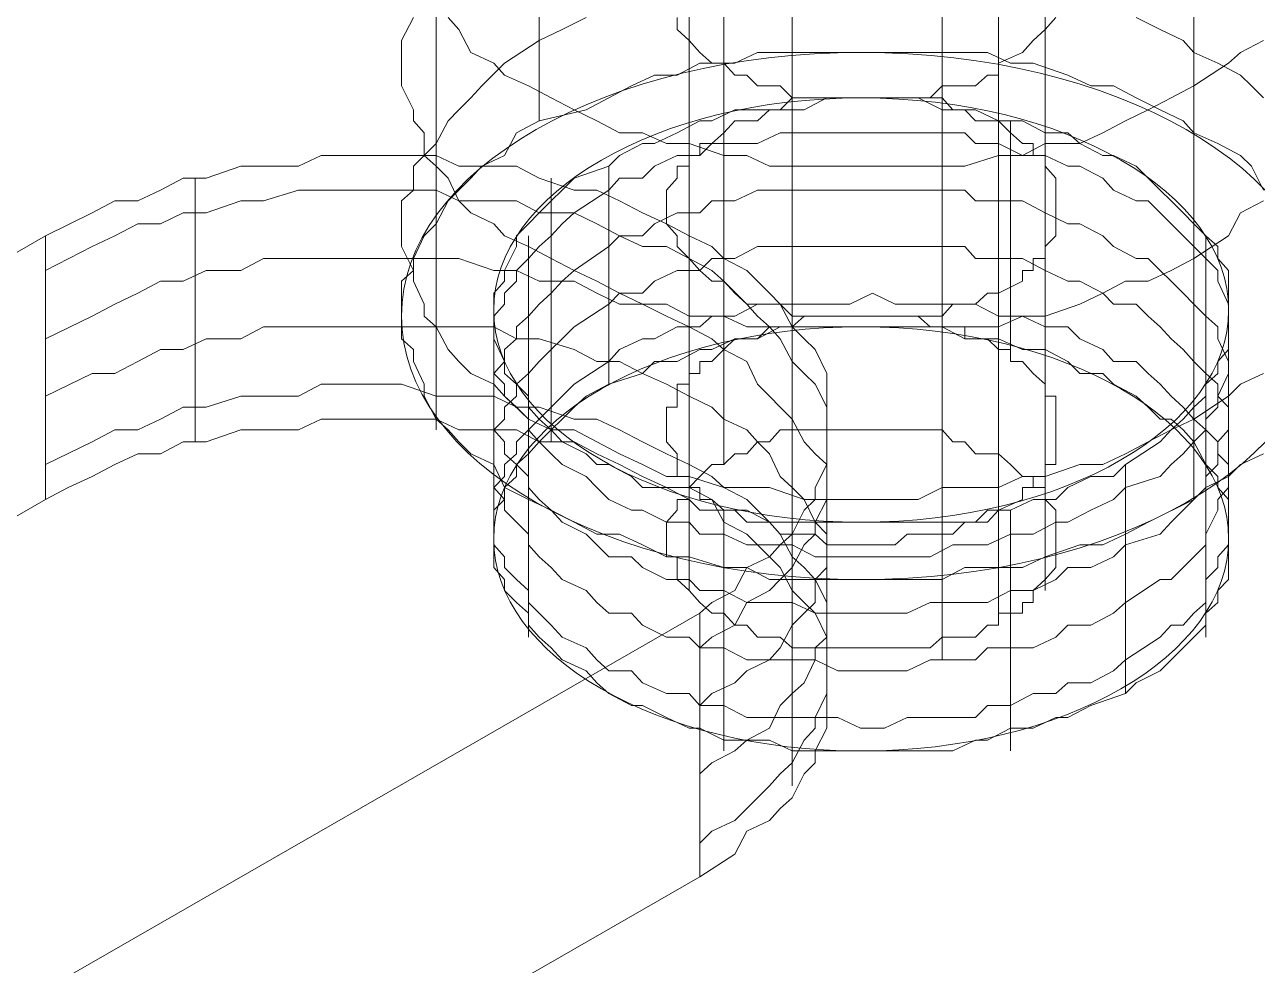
# Model space of a CAD drawing. Header units: millimetres. Extents: x 251 to 1800, y 172 to 1116.
# Drawn here: x 1671.84 to 1700.18, y 414.95 to 436.58 of the extents above; entities that cross this region are included whole.
import ezdxf

# ---------------------------------------------------------------- set-up
doc = ezdxf.new("R2010")
doc.units = ezdxf.units.MM

msp = doc.modelspace()

# ---------------------------------------------------------------- linework, layer by layer
at = {"color": 8, "lineweight": 0, "true_color": 0x808080}
for points in [[(1687.115766, 450.711746), (1687.115766, 435.695937), (1687.115766, 435.420417)], [(1695.298694, 450.711746), (1695.298694, 435.695937), (1695.298694, 435.420417)], [(1683.671773, 449.389253), (1683.671773, 434.373443), (1683.148286, 434.097924), (1682.872767, 433.574437), (1682.34928, 433.326469), (1682.101312, 433.05095), (1681.825793, 432.775431), (1681.577825, 432.527463), (1681.302306, 432.003976), (1681.026786, 431.728457), (1680.778819, 431.20497), (1680.778819, 430.92945), (1680.503299, 430.681483), (1680.503299, 430.157996), (1680.503299, 429.882476), (1680.503299, 429.358989), (1680.778819, 429.111022), (1680.778819, 428.835502), (1681.026786, 428.312016), (1681.026786, 428.036496), (1681.302306, 427.513009), (1681.577825, 427.265042), (1681.825793, 426.989522), (1682.101312, 426.714003), (1682.624799, 426.466035), (1682.872767, 425.942548), (1683.423806, 425.667029), (1683.947292, 425.419061), (1684.470779, 425.143542), (1684.994266, 424.868022), (1685.517753, 424.868022), (1686.04124, 424.620055), (1686.592279, 424.344536), (1687.115766, 424.344536), (1687.914772, 424.096568), (1688.438259, 424.096568), (1688.961746, 423.821049), (1689.760753, 423.821049), (1690.28424, 423.821049), (1691.055694, 423.821049), (1691.606733, 423.821049), (1692.378187, 423.821049), (1692.929226, 423.821049), (1693.452713, 424.096568), (1694.224168, 424.096568), (1694.775207, 424.096568), (1695.298694, 424.344536), (1696.0977, 424.620055), (1696.621187, 424.620055), (1697.144674, 424.868022), (1697.668161, 425.143542), (1698.715135, 425.667029)], [(1683.671773, 449.389253), (1683.671773, 434.373443)], [(1689.485233, 447.543273), (1689.485233, 427.265042), (1689.485233, 426.989522)], [(1692.929226, 447.543273), (1692.929226, 427.265042), (1692.929226, 426.989522)], [(1681.302306, 447.295305), (1681.302306, 432.251944), (1681.302306, 432.003976)], [(1687.914772, 446.744266), (1687.914772, 426.466035)], [(1687.914772, 446.744266), (1687.914772, 426.466035)], [(1687.115766, 445.972812), (1687.115766, 425.667029), (1687.115766, 425.419061)], [(1695.298694, 445.972812), (1695.298694, 425.667029), (1695.298694, 425.419061)], [(1687.115766, 444.126832), (1687.115766, 423.821049), (1687.115766, 423.573081)], [(1695.298694, 444.126832), (1695.298694, 423.821049), (1695.298694, 423.573081)], [(1694.224168, 443.327825), (1694.224168, 423.049594)], [(1694.224168, 443.327825), (1694.224168, 423.049594)], [(1681.302306, 442.804338), (1681.302306, 427.513009), (1681.302306, 427.265042)], [(1689.485233, 442.528819), (1689.485233, 422.250588), (1689.485233, 421.975068)], [(1692.929226, 442.528819), (1692.929226, 422.250588), (1692.929226, 421.975068)], [(1700.313147, 442.005332), (1699.789661, 441.481845), (1699.514141, 441.233877), (1698.715135, 440.682839), (1698.715135, 425.667029), (1698.990654, 425.942548), (1699.514141, 426.190516), (1699.789661, 426.466035), (1700.313147, 426.714003)], [(1698.715135, 440.682839), (1698.715135, 425.667029)], [(1687.115766, 439.387897), (1687.115766, 424.344536), (1687.115766, 424.096568)], [(1695.298694, 439.387897), (1695.298694, 424.344536), (1695.298694, 424.096568)], [(1698.715135, 431.20497), (1698.191648, 430.92945), (1697.668161, 430.681483), (1697.144674, 430.681483), (1696.621187, 430.405963), (1696.0977, 430.157996), (1695.298694, 429.882476), (1694.775207, 429.882476), (1694.224168, 429.634509), (1693.452713, 429.634509), (1692.929226, 429.634509), (1692.378187, 429.634509), (1691.606733, 429.634509), (1691.055694, 429.634509), (1690.28424, 429.634509), (1689.760753, 429.634509), (1688.961746, 429.634509), (1688.438259, 429.634509), (1687.914772, 429.882476), (1687.115766, 429.882476), (1686.592279, 430.157996), (1686.04124, 430.157996), (1685.517753, 430.405963), (1684.994266, 430.681483), (1684.470779, 430.92945), (1683.947292, 431.20497), (1683.423806, 431.480489), (1682.872767, 431.728457), (1682.624799, 432.003976), (1682.101312, 432.251944), (1681.825793, 432.527463), (1681.577825, 433.05095), (1681.302306, 433.326469), (1681.026786, 433.574437), (1681.026786, 434.097924), (1680.778819, 434.373443), (1680.778819, 434.621411), (1680.503299, 435.17245), (1680.503299, 435.420417), (1680.503299, 435.943904), (1680.503299, 436.219424), (1680.778819, 436.742911)], [(1698.715135, 435.17245), (1698.191648, 434.89693), (1697.668161, 434.621411), (1697.144674, 434.373443), (1696.621187, 434.097924), (1696.0977, 433.849956), (1695.298694, 433.849956), (1694.775207, 433.574437), (1694.224168, 433.574437), (1693.452713, 433.326469), (1692.929226, 433.326469), (1692.378187, 433.326469), (1691.606733, 433.326469), (1691.055694, 433.326469), (1690.28424, 433.326469), (1689.760753, 433.326469), (1688.961746, 433.326469), (1688.438259, 433.574437), (1687.914772, 433.574437), (1687.115766, 433.849956), (1686.592279, 433.849956), (1686.04124, 434.097924), (1685.517753, 434.097924), (1684.994266, 434.373443), (1684.470779, 434.621411), (1683.947292, 434.89693), (1683.423806, 435.17245), (1682.872767, 435.420417), (1682.624799, 435.695937), (1682.101312, 435.943904), (1681.825793, 436.467391), (1681.577825, 436.742911)], [(1683.671773, 436.219424), (1684.19526, 436.467391), (1684.746299, 436.742911)], [(1694.224168, 435.695937), (1694.224168, 435.420417), (1693.9762, 435.420417), (1693.700681, 435.17245), (1693.452713, 435.17245), (1693.177194, 435.17245), (1692.929226, 435.17245), (1692.653707, 434.89693), (1692.378187, 434.89693), (1692.13022, 434.89693), (1691.854701, 434.89693), (1691.606733, 434.89693), (1691.331214, 434.89693), (1691.055694, 434.89693), (1690.807727, 434.89693), (1690.532207, 434.89693), (1690.28424, 434.89693), (1690.00872, 434.89693), (1689.760753, 434.89693), (1689.485233, 434.89693), (1689.209714, 435.17245), (1688.961746, 435.17245), (1688.686227, 435.17245), (1688.438259, 435.420417), (1688.16274, 435.420417), (1687.914772, 435.695937), (1687.639253, 435.695937), (1687.363734, 435.943904), (1687.115766, 436.219424), (1686.840247, 436.467391), (1686.840247, 436.742911)], [(1695.546661, 436.742911), (1695.298694, 436.467391), (1695.023174, 436.219424), (1694.775207, 435.943904), (1694.224168, 435.695937), (1694.224168, 435.420417)], [(1697.392641, 436.742911), (1697.94368, 436.467391), (1698.467167, 436.219424), (1698.715135, 435.943904), (1699.266174, 435.695937), (1699.789661, 435.420417), (1700.037628, 435.17245), (1700.313147, 434.89693)], [(1698.715135, 427.513009), (1698.191648, 427.265042), (1697.668161, 426.989522), (1697.144674, 426.714003), (1696.621187, 426.466035), (1696.0977, 426.466035), (1695.298694, 426.190516), (1694.775207, 426.190516), (1694.224168, 425.942548), (1693.452713, 425.942548), (1692.929226, 425.942548), (1692.378187, 425.667029), (1691.606733, 425.667029), (1691.055694, 425.667029), (1690.28424, 425.667029), (1689.760753, 425.667029), (1688.961746, 425.942548), (1688.438259, 425.942548), (1687.914772, 425.942548), (1687.115766, 426.190516), (1686.592279, 426.190516), (1686.04124, 426.466035), (1685.517753, 426.714003), (1684.994266, 426.989522), (1684.470779, 427.265042), (1683.947292, 427.265042), (1683.423806, 427.513009), (1682.872767, 428.036496), (1682.624799, 428.312016), (1682.101312, 428.559983), (1681.825793, 428.835502), (1681.577825, 429.111022), (1681.302306, 429.634509), (1681.026786, 429.882476), (1681.026786, 430.157996), (1680.778819, 430.681483), (1680.778819, 430.92945), (1680.503299, 431.480489), (1680.503299, 431.728457), (1680.503299, 432.003976), (1680.503299, 432.527463), (1680.778819, 432.775431), (1680.778819, 433.326469), (1681.026786, 433.574437), (1681.302306, 433.849956), (1681.577825, 434.373443), (1681.825793, 434.621411), (1682.101312, 434.89693), (1682.34928, 435.17245), (1682.872767, 435.695937), (1683.671773, 436.219424), (1683.671773, 435.943904)], [(1700.313147, 436.219424), (1699.789661, 435.943904), (1699.514141, 435.695937), (1698.715135, 435.17245), (1698.715135, 434.89693)], [(1700.313147, 432.775431), (1700.037628, 433.326469), (1699.789661, 433.574437), (1699.266174, 433.849956), (1698.715135, 434.097924), (1698.467167, 434.373443), (1697.94368, 434.621411), (1697.392641, 434.89693), (1696.869154, 435.17245), (1696.345668, 435.17245), (1695.822181, 435.420417), (1695.023174, 435.695937), (1694.499687, 435.695937), (1693.9762, 435.943904), (1693.177194, 435.943904), (1692.653707, 435.943904), (1691.854701, 435.943904), (1691.331214, 435.943904), (1690.532207, 435.943904), (1690.00872, 435.943904), (1689.209714, 435.943904), (1688.686227, 435.943904), (1688.16274, 435.695937), (1687.363734, 435.695937), (1686.840247, 435.420417), (1686.31676, 435.420417), (1685.793273, 435.17245), (1685.269786, 434.89693), (1684.746299, 434.621411), (1683.671773, 434.373443)], [(1685.269786, 428.312016), (1685.269786, 433.326469), (1685.517753, 433.574437), (1686.04124, 433.849956), (1686.31676, 433.849956), (1686.840247, 434.097924), (1687.363734, 434.373443), (1687.639253, 434.373443), (1688.16274, 434.621411), (1688.686227, 434.621411), (1689.209714, 434.621411), (1689.760753, 434.621411), (1690.28424, 434.89693), (1690.807727, 434.89693), (1691.331214, 434.89693), (1691.854701, 434.89693), (1692.378187, 434.89693), (1692.929226, 434.621411), (1693.452713, 434.621411), (1693.700681, 434.621411), (1694.224168, 434.373443), (1694.775207, 434.373443), (1695.298694, 434.097924), (1695.822181, 434.097924), (1696.0977, 433.849956), (1696.621187, 433.574437), (1696.869154, 433.574437), (1697.392641, 433.326469), (1697.668161, 433.05095), (1697.94368, 432.775431), (1698.191648, 432.527463), (1698.467167, 432.251944), (1698.715135, 432.003976), (1698.990654, 431.728457), (1699.266174, 431.480489), (1699.266174, 431.20497), (1699.514141, 430.92945), (1699.514141, 430.681483), (1699.514141, 430.405963), (1699.514141, 429.882476), (1699.514141, 429.634509), (1699.514141, 429.358989), (1699.514141, 429.111022), (1699.266174, 428.835502), (1699.266174, 428.559983), (1698.990654, 428.312016), (1698.990654, 428.036496), (1698.715135, 427.788529), (1698.467167, 427.513009), (1698.191648, 427.265042), (1697.94368, 426.989522), (1697.144674, 426.466035)], [(1687.914772, 434.097924), (1688.16274, 434.373443), (1688.438259, 434.373443), (1688.686227, 434.373443), (1688.961746, 434.621411), (1689.209714, 434.621411), (1689.485233, 434.89693), (1689.760753, 434.89693), (1690.00872, 434.89693), (1690.28424, 434.89693), (1690.532207, 434.89693), (1690.807727, 434.89693), (1691.331214, 434.89693), (1691.606733, 434.89693), (1691.854701, 434.89693), (1692.13022, 434.89693), (1692.378187, 434.89693), (1692.653707, 434.89693), (1692.929226, 434.89693), (1693.177194, 434.621411), (1693.452713, 434.621411), (1693.700681, 434.373443), (1693.9762, 434.373443), (1694.224168, 434.373443), (1694.499687, 434.097924), (1694.775207, 433.849956), (1695.023174, 433.849956), (1695.023174, 433.574437), (1695.298694, 433.574437), (1695.298694, 433.326469), (1695.546661, 433.05095), (1695.546661, 432.775431), (1695.546661, 432.527463), (1695.546661, 432.251944), (1695.546661, 432.003976), (1695.546661, 431.728457), (1695.298694, 431.480489), (1695.298694, 431.20497), (1695.023174, 431.20497), (1695.023174, 430.92945), (1694.775207, 430.92945), (1694.775207, 430.681483), (1694.224168, 430.405963), (1694.224168, 430.157996)], [(1687.914772, 434.373443), (1687.914772, 429.358989), (1687.914772, 429.111022)], [(1694.499687, 434.373443), (1694.499687, 429.358989), (1694.499687, 429.111022)], [(1685.269786, 432.775431), (1685.517753, 433.05095), (1686.04124, 433.05095), (1686.31676, 433.326469), (1686.840247, 433.574437), (1687.363734, 433.574437), (1687.639253, 433.849956), (1688.16274, 433.849956), (1688.686227, 433.849956), (1689.209714, 434.097924), (1689.760753, 434.097924), (1690.28424, 434.097924), (1690.807727, 434.097924), (1691.331214, 434.097924), (1691.854701, 434.097924), (1692.378187, 434.097924), (1692.929226, 434.097924), (1693.452713, 434.097924), (1693.700681, 433.849956), (1694.224168, 433.849956), (1694.775207, 433.574437), (1695.298694, 433.574437), (1695.822181, 433.326469), (1696.0977, 433.326469), (1696.621187, 433.05095), (1696.869154, 432.775431), (1697.392641, 432.527463), (1697.668161, 432.527463), (1697.94368, 432.251944), (1698.191648, 432.003976), (1698.467167, 431.728457), (1698.715135, 431.480489), (1698.990654, 431.20497), (1699.266174, 430.92945), (1699.266174, 430.681483), (1699.514141, 430.157996), (1699.514141, 429.882476), (1699.514141, 429.634509), (1699.514141, 429.358989), (1699.514141, 429.111022), (1699.514141, 428.835502), (1699.514141, 428.559983), (1699.266174, 428.036496), (1699.266174, 427.788529), (1698.990654, 427.513009), (1698.990654, 427.265042), (1698.715135, 426.989522), (1698.467167, 426.714003), (1698.191648, 426.466035), (1697.94368, 426.190516), (1697.144674, 425.942548), (1697.144674, 425.667029)], [(1694.224168, 430.405963), (1693.9762, 430.405963), (1693.700681, 430.157996), (1693.452713, 430.157996), (1693.177194, 430.157996), (1692.929226, 429.882476), (1692.653707, 429.882476), (1692.378187, 429.882476), (1692.13022, 429.882476), (1691.854701, 429.882476), (1691.606733, 429.882476), (1691.331214, 429.882476), (1691.055694, 429.882476), (1690.807727, 429.882476), (1690.532207, 429.882476), (1690.28424, 429.882476), (1690.00872, 429.882476), (1689.760753, 429.882476), (1689.485233, 429.882476), (1689.209714, 430.157996), (1688.961746, 430.157996), (1688.686227, 430.157996), (1688.438259, 430.157996), (1688.16274, 430.405963), (1687.914772, 430.681483), (1687.639253, 430.681483), (1687.363734, 430.92945), (1687.115766, 431.20497), (1686.840247, 431.480489), (1686.840247, 431.728457), (1686.592279, 432.003976), (1686.592279, 432.251944), (1686.592279, 432.527463), (1686.592279, 432.775431), (1686.840247, 433.05095), (1686.840247, 433.326469), (1687.115766, 433.326469), (1687.115766, 433.574437), (1687.363734, 433.574437), (1687.363734, 433.849956), (1687.639253, 433.849956), (1687.914772, 434.097924), (1687.914772, 433.849956)], [(1492.543934, 311.023388), (1687.363734, 423.049594), (1687.639253, 423.297562), (1688.16274, 423.573081), (1688.438259, 424.096568), (1688.961746, 424.344536), (1689.209714, 424.620055), (1689.485233, 424.868022), (1689.760753, 425.419061), (1690.00872, 425.667029), (1690.00872, 425.942548), (1690.28424, 426.466035), (1690.28424, 426.714003), (1690.28424, 427.265042), (1690.28424, 427.513009), (1690.28424, 427.788529), (1690.28424, 428.312016), (1690.28424, 428.559983), (1690.00872, 429.111022), (1689.760753, 429.358989), (1689.485233, 429.634509), (1689.209714, 430.157996), (1688.961746, 430.405963), (1688.686227, 430.681483), (1688.438259, 430.92945), (1687.914772, 431.20497), (1687.639253, 431.480489), (1687.115766, 431.728457), (1686.592279, 432.003976), (1686.04124, 432.251944), (1685.517753, 432.527463), (1684.994266, 432.775431), (1684.470779, 432.775431), (1683.671773, 433.05095), (1683.148286, 433.326469), (1682.624799, 433.326469), (1681.825793, 433.326469), (1681.302306, 433.574437), (1680.503299, 433.574437), (1679.979812, 433.574437), (1679.180806, 433.574437), (1678.657319, 433.574437), (1678.133832, 433.326469), (1677.334826, 433.326469), (1676.811339, 433.326469), (1676.012332, 433.05095), (1675.488846, 433.05095), (1674.965359, 432.775431), (1674.441872, 432.527463), (1673.918385, 432.527463), (1673.394898, 432.251944), (1672.320372, 431.728457), (1477.776092, 319.454283)], [(1687.363734, 423.049594), (1687.639253, 423.297562), (1688.16274, 423.573081), (1688.438259, 424.096568), (1688.961746, 424.344536), (1689.209714, 424.620055), (1689.485233, 424.868022), (1689.760753, 425.419061), (1690.00872, 425.667029), (1690.00872, 425.942548), (1690.28424, 426.466035), (1690.28424, 426.714003), (1690.28424, 427.265042), (1690.28424, 427.513009), (1690.28424, 427.788529), (1690.28424, 428.312016), (1690.28424, 428.559983), (1690.00872, 429.111022), (1689.760753, 429.358989), (1689.485233, 429.634509), (1689.209714, 430.157996), (1688.961746, 430.405963), (1688.686227, 430.681483), (1688.438259, 430.92945), (1687.914772, 431.20497), (1687.639253, 431.480489), (1687.115766, 431.728457), (1686.592279, 432.003976), (1686.04124, 432.251944), (1685.517753, 432.527463), (1684.994266, 432.775431), (1684.470779, 432.775431), (1683.671773, 433.05095), (1683.148286, 433.326469), (1682.624799, 433.326469), (1681.825793, 433.326469), (1681.302306, 433.574437), (1680.503299, 433.574437), (1679.979812, 433.574437), (1679.180806, 433.574437), (1678.657319, 433.574437), (1678.133832, 433.326469), (1677.334826, 433.326469), (1676.811339, 433.326469), (1676.012332, 433.05095), (1675.488846, 433.05095), (1674.965359, 432.775431), (1674.441872, 432.527463), (1673.918385, 432.527463), (1673.394898, 432.251944), (1672.320372, 431.728457)], [(1697.144674, 421.203614), (1697.144674, 426.466035), (1696.869154, 426.190516), (1696.345668, 426.190516), (1695.822181, 425.942548), (1695.546661, 425.667029), (1695.023174, 425.667029), (1694.499687, 425.419061), (1693.9762, 425.419061), (1693.700681, 425.143542), (1693.177194, 425.143542), (1692.653707, 425.143542), (1692.13022, 425.143542), (1691.606733, 425.143542), (1691.055694, 425.143542), (1690.532207, 425.143542), (1690.00872, 425.143542), (1689.485233, 425.143542), (1688.961746, 425.143542), (1688.438259, 425.419061), (1687.914772, 425.419061), (1687.363734, 425.419061), (1687.115766, 425.667029), (1686.592279, 425.942548), (1686.04124, 425.942548), (1685.793273, 426.190516), (1685.269786, 426.466035), (1684.994266, 426.466035), (1684.746299, 426.714003), (1684.19526, 426.989522), (1683.947292, 427.265042), (1683.671773, 427.513009), (1683.423806, 427.788529), (1683.423806, 428.036496), (1683.148286, 428.312016), (1682.872767, 428.559983), (1682.872767, 428.835502), (1682.624799, 429.358989), (1682.624799, 429.634509), (1682.624799, 429.882476), (1682.624799, 430.157996), (1682.624799, 430.405963), (1682.872767, 430.681483), (1682.872767, 430.92945), (1683.148286, 431.480489), (1683.148286, 431.728457), (1683.423806, 432.003976), (1683.671773, 432.251944), (1683.947292, 432.527463), (1684.19526, 432.775431), (1684.470779, 433.05095), (1685.269786, 433.326469)], [(1685.269786, 428.312016), (1685.269786, 433.326469)], [(1675.764365, 426.989522), (1675.764365, 433.05095), (1675.764365, 432.775431)], [(1683.947292, 426.989522), (1683.947292, 433.05095), (1683.947292, 432.775431)], [(1687.363734, 422.250588), (1687.639253, 422.498555), (1688.16274, 422.774075), (1688.438259, 423.297562), (1688.961746, 423.573081), (1689.209714, 423.821049), (1689.485233, 424.096568), (1689.760753, 424.620055), (1690.00872, 424.868022), (1690.00872, 425.143542), (1690.28424, 425.667029), (1690.28424, 425.942548), (1690.28424, 426.466035), (1690.28424, 426.714003), (1690.28424, 427.265042), (1690.28424, 427.513009), (1690.28424, 427.788529), (1690.00872, 428.312016), (1689.760753, 428.559983), (1689.485233, 428.835502), (1689.209714, 429.358989), (1688.961746, 429.634509), (1688.686227, 429.882476), (1688.438259, 430.157996), (1687.914772, 430.681483), (1687.639253, 430.92945), (1687.115766, 431.20497), (1686.592279, 431.480489), (1686.04124, 431.480489), (1685.517753, 431.728457), (1684.994266, 432.003976), (1684.470779, 432.251944), (1683.671773, 432.251944), (1683.148286, 432.527463), (1682.624799, 432.527463), (1681.825793, 432.527463), (1681.302306, 432.775431), (1680.503299, 432.775431), (1679.979812, 432.775431), (1679.180806, 432.775431), (1678.657319, 432.775431), (1678.133832, 432.775431), (1677.334826, 432.527463), (1676.811339, 432.527463), (1676.012332, 432.251944), (1675.488846, 432.251944), (1674.965359, 432.003976), (1674.441872, 432.003976), (1673.918385, 431.728457), (1673.394898, 431.480489), (1672.320372, 430.92945), (1672.320372, 430.681483)], [(1697.144674, 425.942548), (1696.869154, 425.667029), (1696.345668, 425.419061), (1695.822181, 425.143542), (1695.546661, 425.143542), (1695.023174, 424.868022), (1694.499687, 424.868022), (1693.9762, 424.620055), (1693.700681, 424.620055), (1693.177194, 424.620055), (1692.653707, 424.344536), (1692.13022, 424.344536), (1691.606733, 424.344536), (1691.055694, 424.344536), (1690.532207, 424.344536), (1690.00872, 424.344536), (1689.485233, 424.620055), (1688.961746, 424.620055), (1688.438259, 424.620055), (1687.914772, 424.868022), (1687.363734, 424.868022), (1687.115766, 425.143542), (1686.592279, 425.143542), (1686.04124, 425.419061), (1685.793273, 425.419061), (1685.269786, 425.667029), (1684.994266, 425.942548), (1684.746299, 426.190516), (1684.19526, 426.466035), (1683.947292, 426.714003), (1683.671773, 426.989522), (1683.423806, 427.265042), (1683.423806, 427.513009), (1683.148286, 427.788529), (1682.872767, 428.036496), (1682.872767, 428.312016), (1682.624799, 428.559983), (1682.624799, 428.835502), (1682.624799, 429.111022), (1682.624799, 429.634509), (1682.624799, 429.882476), (1682.872767, 430.157996), (1682.872767, 430.405963), (1683.148286, 430.681483), (1683.148286, 430.92945), (1683.423806, 431.20497), (1683.671773, 431.480489), (1683.947292, 431.728457), (1684.19526, 432.003976), (1684.470779, 432.251944), (1685.269786, 432.775431), (1685.269786, 432.527463)], [(1685.269786, 431.480489), (1685.517753, 431.728457), (1686.04124, 431.728457), (1686.31676, 432.003976), (1686.840247, 432.251944), (1687.363734, 432.251944), (1687.639253, 432.527463), (1688.16274, 432.527463), (1688.686227, 432.775431), (1689.209714, 432.775431), (1689.760753, 432.775431), (1690.28424, 432.775431), (1690.807727, 432.775431), (1691.331214, 432.775431), (1691.854701, 432.775431), (1692.378187, 432.775431), (1692.929226, 432.775431), (1693.452713, 432.775431), (1693.700681, 432.527463), (1694.224168, 432.527463), (1694.775207, 432.527463), (1695.298694, 432.251944), (1695.822181, 432.003976), (1696.0977, 432.003976), (1696.621187, 431.728457), (1696.869154, 431.480489), (1697.392641, 431.20497), (1697.668161, 431.20497), (1697.94368, 430.92945), (1698.191648, 430.681483), (1698.467167, 430.405963), (1698.715135, 430.157996), (1698.990654, 429.882476), (1699.266174, 429.634509), (1699.266174, 429.358989), (1699.514141, 428.835502), (1699.514141, 428.559983), (1699.514141, 428.312016), (1699.514141, 428.036496), (1699.514141, 427.788529), (1699.514141, 427.513009), (1699.514141, 427.265042), (1699.266174, 426.989522), (1699.266174, 426.466035), (1698.990654, 426.190516), (1698.990654, 425.942548), (1698.715135, 425.667029), (1698.467167, 425.419061), (1698.191648, 425.143542), (1697.94368, 424.868022), (1697.144674, 424.620055), (1697.144674, 424.344536)], [(1700.313147, 432.527463), (1699.789661, 432.251944), (1699.514141, 431.728457), (1698.715135, 431.20497), (1698.715135, 430.92945)], [(1672.320372, 431.728457), (1477.776092, 319.454283)], [(1672.320372, 425.667029), (1672.320372, 431.728457)], [(1672.320372, 425.667029), (1672.320372, 431.728457)], [(1683.423806, 431.728457), (1683.423806, 426.714003), (1683.423806, 426.466035)], [(1698.990654, 431.728457), (1698.990654, 426.714003), (1698.990654, 426.466035)], [(1697.144674, 424.620055), (1696.869154, 424.344536), (1696.345668, 424.096568), (1695.822181, 424.096568), (1695.546661, 423.821049), (1695.023174, 423.573081), (1694.499687, 423.573081), (1693.9762, 423.297562), (1693.700681, 423.297562), (1693.177194, 423.297562), (1692.653707, 423.297562), (1692.13022, 423.049594), (1691.606733, 423.049594), (1691.055694, 423.049594), (1690.532207, 423.049594), (1690.00872, 423.049594), (1689.485233, 423.297562), (1688.961746, 423.297562), (1688.438259, 423.297562), (1687.914772, 423.573081), (1687.363734, 423.573081), (1687.115766, 423.821049), (1686.592279, 423.821049), (1686.04124, 424.096568), (1685.793273, 424.344536), (1685.269786, 424.344536), (1684.994266, 424.620055), (1684.746299, 424.868022), (1684.19526, 425.143542), (1683.947292, 425.419061), (1683.671773, 425.667029), (1683.423806, 425.942548), (1683.423806, 426.190516), (1683.148286, 426.466035), (1682.872767, 426.714003), (1682.872767, 426.989522), (1682.624799, 427.265042), (1682.624799, 427.513009), (1682.624799, 428.036496), (1682.624799, 428.312016), (1682.624799, 428.559983), (1682.872767, 428.835502), (1682.872767, 429.111022), (1683.148286, 429.358989), (1683.148286, 429.634509), (1683.423806, 429.882476), (1683.671773, 430.157996), (1683.947292, 430.405963), (1684.19526, 430.681483), (1684.470779, 430.92945), (1685.269786, 431.480489), (1685.269786, 431.20497)], [(1685.269786, 430.157996), (1685.517753, 430.405963), (1686.04124, 430.405963), (1686.31676, 430.681483), (1686.840247, 430.92945), (1687.363734, 430.92945), (1687.639253, 431.20497), (1688.16274, 431.20497), (1688.686227, 431.480489), (1689.209714, 431.480489), (1689.760753, 431.480489), (1690.28424, 431.480489), (1690.807727, 431.480489), (1691.331214, 431.480489), (1691.854701, 431.480489), (1692.378187, 431.480489), (1692.929226, 431.480489), (1693.452713, 431.480489), (1693.700681, 431.20497), (1694.224168, 431.20497), (1694.775207, 431.20497), (1695.298694, 430.92945), (1695.822181, 430.681483), (1696.0977, 430.681483), (1696.621187, 430.405963), (1696.869154, 430.157996), (1697.392641, 430.157996), (1697.668161, 429.882476), (1697.94368, 429.634509), (1698.191648, 429.358989), (1698.467167, 429.111022), (1698.715135, 428.835502), (1698.990654, 428.559983), (1699.266174, 428.312016), (1699.266174, 428.036496), (1699.514141, 427.788529), (1699.514141, 427.265042), (1699.514141, 426.989522), (1699.514141, 426.714003), (1699.514141, 426.466035), (1699.514141, 426.190516), (1699.514141, 425.942548), (1699.266174, 425.667029), (1699.266174, 425.419061), (1698.990654, 424.868022), (1698.990654, 424.620055), (1698.715135, 424.344536), (1698.467167, 424.096568), (1698.191648, 423.821049), (1697.94368, 423.821049), (1697.144674, 423.297562), (1697.144674, 423.049594)], [(1687.363734, 420.928094), (1687.639253, 421.203614), (1688.16274, 421.451581), (1688.438259, 421.727101), (1688.961746, 421.975068), (1689.209714, 422.250588), (1689.485233, 422.774075), (1689.760753, 423.049594), (1690.00872, 423.297562), (1690.00872, 423.821049), (1690.28424, 424.096568), (1690.28424, 424.620055), (1690.28424, 424.868022), (1690.28424, 425.143542), (1690.28424, 425.667029), (1690.28424, 425.942548), (1690.28424, 426.466035), (1690.00872, 426.714003), (1689.760753, 426.989522), (1689.485233, 427.513009), (1689.209714, 427.788529), (1688.961746, 428.036496), (1688.686227, 428.312016), (1688.438259, 428.835502), (1687.914772, 429.111022), (1687.639253, 429.358989), (1687.115766, 429.634509), (1686.592279, 429.882476), (1686.04124, 430.157996), (1685.517753, 430.157996), (1684.994266, 430.405963), (1684.470779, 430.681483), (1683.671773, 430.681483), (1683.148286, 430.92945), (1682.624799, 430.92945), (1681.825793, 431.20497), (1681.302306, 431.20497), (1680.503299, 431.20497), (1679.979812, 431.20497), (1679.180806, 431.20497), (1678.657319, 431.20497), (1678.133832, 431.20497), (1677.334826, 431.20497), (1676.811339, 430.92945), (1676.012332, 430.92945), (1675.488846, 430.681483), (1674.965359, 430.681483), (1674.441872, 430.405963), (1673.918385, 430.157996), (1673.394898, 429.882476), (1672.320372, 429.358989), (1672.320372, 429.111022)], [(1685.269786, 428.835502), (1685.517753, 429.111022), (1686.04124, 429.358989), (1686.31676, 429.358989), (1686.840247, 429.634509), (1687.363734, 429.634509), (1687.639253, 429.882476), (1688.16274, 429.882476), (1688.686227, 430.157996), (1689.209714, 430.157996), (1689.760753, 430.157996), (1690.28424, 430.157996), (1690.807727, 430.157996), (1691.331214, 430.405963), (1691.854701, 430.157996), (1692.378187, 430.157996), (1692.929226, 430.157996), (1693.452713, 430.157996), (1693.700681, 430.157996), (1694.224168, 429.882476), (1694.775207, 429.882476), (1695.298694, 429.634509), (1695.822181, 429.634509), (1696.0977, 429.358989), (1696.621187, 429.111022), (1696.869154, 428.835502), (1697.392641, 428.835502), (1697.668161, 428.559983), (1697.94368, 428.312016), (1698.191648, 428.036496), (1698.467167, 427.788529), (1698.715135, 427.513009), (1698.990654, 427.265042), (1699.266174, 426.989522), (1699.266174, 426.714003), (1699.514141, 426.466035), (1699.514141, 426.190516), (1699.514141, 425.667029), (1699.514141, 425.419061), (1699.514141, 425.143542), (1699.514141, 424.868022), (1699.514141, 424.620055), (1699.266174, 424.344536), (1699.266174, 424.096568), (1698.990654, 423.821049), (1698.990654, 423.297562), (1698.715135, 423.049594), (1698.467167, 422.774075), (1698.191648, 422.774075), (1697.94368, 422.498555), (1697.144674, 421.975068), (1697.144674, 421.727101)], [(1697.144674, 423.297562), (1696.869154, 423.049594), (1696.345668, 422.774075), (1695.822181, 422.774075), (1695.546661, 422.498555), (1695.023174, 422.250588), (1694.499687, 422.250588), (1693.9762, 422.250588), (1693.700681, 421.975068), (1693.177194, 421.975068), (1692.653707, 421.975068), (1692.13022, 421.727101), (1691.606733, 421.727101), (1691.055694, 421.727101), (1690.532207, 421.727101), (1690.00872, 421.975068), (1689.485233, 421.975068), (1688.961746, 421.975068), (1688.438259, 421.975068), (1687.914772, 422.250588), (1687.363734, 422.250588), (1687.115766, 422.498555), (1686.592279, 422.498555), (1686.04124, 422.774075), (1685.793273, 423.049594), (1685.269786, 423.049594), (1684.994266, 423.297562), (1684.746299, 423.573081), (1684.19526, 423.821049), (1683.947292, 424.096568), (1683.671773, 424.344536), (1683.423806, 424.620055), (1683.423806, 424.868022), (1683.148286, 425.143542), (1682.872767, 425.419061), (1682.872767, 425.667029), (1682.624799, 425.942548), (1682.624799, 426.190516), (1682.624799, 426.714003), (1682.624799, 426.989522), (1682.624799, 427.265042), (1682.872767, 427.513009), (1682.872767, 427.788529), (1683.148286, 428.036496), (1683.148286, 428.312016), (1683.423806, 428.559983), (1683.671773, 428.835502), (1683.947292, 429.111022), (1684.19526, 429.358989), (1684.470779, 429.634509), (1685.269786, 430.157996), (1685.269786, 429.882476)], [(1687.914772, 429.111022), (1688.16274, 429.358989), (1688.438259, 429.358989), (1688.686227, 429.358989), (1688.961746, 429.634509), (1689.209714, 429.634509), (1689.485233, 429.634509), (1689.760753, 429.882476), (1690.00872, 429.882476), (1690.28424, 429.882476), (1690.532207, 429.882476), (1690.807727, 429.882476), (1691.331214, 429.882476), (1691.606733, 429.882476), (1691.854701, 429.882476), (1692.13022, 429.882476), (1692.378187, 429.882476), (1692.653707, 429.634509), (1692.929226, 429.634509), (1693.177194, 429.634509), (1693.452713, 429.634509), (1693.452713, 429.358989), (1693.700681, 429.358989), (1693.9762, 429.358989), (1694.224168, 429.111022), (1694.499687, 429.111022), (1694.499687, 428.835502), (1694.775207, 428.835502), (1695.023174, 428.559983), (1695.298694, 428.312016), (1695.298694, 428.036496), (1695.546661, 428.036496), (1695.546661, 427.788529), (1695.546661, 427.513009), (1695.546661, 427.265042), (1695.546661, 426.989522), (1695.546661, 426.714003), (1695.546661, 426.466035), (1695.298694, 426.466035), (1695.298694, 426.190516), (1695.023174, 426.190516), (1695.023174, 425.942548), (1694.775207, 425.942548), (1694.775207, 425.667029), (1694.224168, 425.419061), (1694.224168, 425.143542)], [(1687.363734, 419.357634), (1687.639253, 419.605601), (1688.16274, 419.881121), (1688.438259, 420.129088), (1688.961746, 420.404607), (1689.209714, 420.928094), (1689.485233, 421.203614), (1689.760753, 421.451581), (1690.00872, 421.975068), (1690.00872, 422.250588), (1690.28424, 422.498555), (1690.28424, 423.049594), (1690.28424, 423.297562), (1690.28424, 423.821049), (1690.28424, 424.096568), (1690.28424, 424.344536), (1690.28424, 424.868022), (1690.00872, 425.143542), (1689.760753, 425.667029), (1689.485233, 425.942548), (1689.209714, 426.190516), (1688.961746, 426.714003), (1688.686227, 426.989522), (1688.438259, 427.265042), (1687.914772, 427.513009), (1687.639253, 427.788529), (1687.115766, 428.036496), (1686.592279, 428.312016), (1686.04124, 428.559983), (1685.517753, 428.835502), (1684.994266, 428.835502), (1684.470779, 429.111022), (1683.671773, 429.358989), (1683.148286, 429.358989), (1682.624799, 429.634509), (1681.825793, 429.634509), (1681.302306, 429.634509), (1680.503299, 429.634509), (1679.979812, 429.634509), (1679.180806, 429.634509), (1678.657319, 429.634509), (1678.133832, 429.634509), (1677.334826, 429.634509), (1676.811339, 429.358989), (1676.012332, 429.358989), (1675.488846, 429.111022), (1674.965359, 429.111022), (1674.441872, 428.835502), (1673.918385, 428.559983), (1673.394898, 428.559983), (1672.320372, 428.036496), (1672.320372, 427.788529)], [(1697.144674, 421.203614), (1697.392641, 421.451581), (1697.94368, 421.727101), (1698.191648, 421.975068), (1698.467167, 422.250588), (1698.715135, 422.498555), (1698.990654, 422.774075), (1698.990654, 423.049594), (1699.266174, 423.297562), (1699.266174, 423.573081), (1699.514141, 423.821049), (1699.514141, 424.344536), (1699.514141, 424.620055), (1699.514141, 424.868022), (1699.514141, 425.143542), (1699.514141, 425.419061), (1699.514141, 425.667029), (1699.266174, 425.942548), (1699.266174, 426.190516), (1698.990654, 426.466035), (1698.715135, 426.989522), (1698.467167, 427.265042), (1698.191648, 427.513009), (1697.94368, 427.513009), (1697.668161, 427.788529), (1697.392641, 428.036496), (1696.869154, 428.312016), (1696.621187, 428.559983), (1696.0977, 428.559983), (1695.822181, 428.835502), (1695.298694, 429.111022), (1694.775207, 429.111022), (1694.224168, 429.358989), (1693.700681, 429.358989), (1693.452713, 429.358989), (1692.929226, 429.634509), (1692.378187, 429.634509), (1691.854701, 429.634509), (1691.331214, 429.634509), (1690.807727, 429.634509), (1690.28424, 429.634509), (1689.760753, 429.634509), (1689.209714, 429.634509), (1688.686227, 429.358989), (1688.16274, 429.358989), (1687.639253, 429.111022), (1687.363734, 429.111022), (1686.840247, 428.835502), (1686.31676, 428.835502), (1686.04124, 428.559983), (1685.269786, 428.312016)], [(1689.485233, 423.821049), (1689.485233, 429.634509), (1689.485233, 429.358989)], [(1694.224168, 425.419061), (1693.9762, 425.143542), (1693.700681, 425.143542), (1693.452713, 425.143542), (1693.177194, 424.868022), (1692.929226, 424.868022), (1692.653707, 424.868022), (1692.378187, 424.868022), (1692.13022, 424.868022), (1691.854701, 424.620055), (1691.606733, 424.620055), (1691.331214, 424.620055), (1691.055694, 424.620055), (1690.807727, 424.620055), (1690.532207, 424.620055), (1690.28424, 424.620055), (1690.00872, 424.868022), (1689.760753, 424.868022), (1689.485233, 424.868022), (1689.209714, 424.868022), (1688.961746, 425.143542), (1688.686227, 425.143542), (1688.438259, 425.143542), (1688.16274, 425.419061), (1687.914772, 425.419061), (1687.639253, 425.667029), (1687.363734, 425.667029), (1687.363734, 425.942548), (1687.115766, 425.942548), (1687.115766, 426.190516), (1686.840247, 426.190516), (1686.840247, 426.466035), (1686.840247, 426.714003), (1686.592279, 426.989522), (1686.592279, 427.265042), (1686.592279, 427.513009), (1686.592279, 427.788529), (1686.840247, 427.788529), (1686.840247, 428.036496), (1686.840247, 428.312016), (1687.115766, 428.312016), (1687.115766, 428.559983), (1687.363734, 428.559983), (1687.363734, 428.835502), (1687.639253, 428.835502), (1687.914772, 429.111022), (1687.914772, 428.835502)], [(1697.144674, 421.975068), (1696.869154, 421.727101), (1696.345668, 421.451581), (1695.822181, 421.451581), (1695.546661, 421.203614), (1695.023174, 421.203614), (1694.499687, 420.928094), (1693.9762, 420.928094), (1693.700681, 420.652575), (1693.177194, 420.652575), (1692.653707, 420.652575), (1692.13022, 420.652575), (1691.606733, 420.404607), (1691.055694, 420.404607), (1690.532207, 420.652575), (1690.00872, 420.652575), (1689.485233, 420.652575), (1688.961746, 420.652575), (1688.438259, 420.652575), (1687.914772, 420.928094), (1687.363734, 420.928094), (1687.115766, 421.203614), (1686.592279, 421.203614), (1686.04124, 421.451581), (1685.793273, 421.727101), (1685.269786, 421.727101), (1684.994266, 421.975068), (1684.746299, 422.250588), (1684.19526, 422.498555), (1683.947292, 422.774075), (1683.671773, 423.049594), (1683.423806, 423.297562), (1683.423806, 423.573081), (1683.148286, 423.821049), (1682.872767, 424.096568), (1682.872767, 424.344536), (1682.624799, 424.620055), (1682.624799, 425.143542), (1682.624799, 425.419061), (1682.624799, 425.667029), (1682.624799, 425.942548), (1682.872767, 426.190516), (1682.872767, 426.466035), (1683.148286, 426.714003), (1683.148286, 426.989522), (1683.423806, 427.265042), (1683.671773, 427.513009), (1683.947292, 427.788529), (1684.19526, 428.036496), (1684.470779, 428.312016), (1685.269786, 428.835502), (1685.269786, 428.559983)], [(1700.313147, 428.559983), (1699.789661, 428.312016), (1699.514141, 428.036496), (1698.715135, 427.513009), (1698.715135, 427.265042)], [(1687.363734, 417.759621), (1687.639253, 418.03514), (1688.16274, 418.283108), (1688.438259, 418.558627), (1688.961746, 419.082114), (1689.209714, 419.357634), (1689.485233, 419.605601), (1689.760753, 420.129088), (1690.00872, 420.404607), (1690.00872, 420.652575), (1690.28424, 421.203614), (1690.28424, 421.451581), (1690.28424, 421.727101), (1690.28424, 422.250588), (1690.28424, 422.498555), (1690.28424, 423.049594), (1690.28424, 423.297562), (1690.00872, 423.821049), (1689.760753, 424.096568), (1689.485233, 424.344536), (1689.209714, 424.868022), (1688.961746, 425.143542), (1688.686227, 425.419061), (1688.438259, 425.667029), (1687.914772, 425.942548), (1687.639253, 426.190516), (1687.115766, 426.466035), (1686.592279, 426.714003), (1686.04124, 426.989522), (1685.517753, 427.265042), (1684.994266, 427.513009), (1684.470779, 427.513009), (1683.671773, 427.788529), (1683.148286, 427.788529), (1682.624799, 428.036496), (1681.825793, 428.036496), (1681.302306, 428.036496), (1680.503299, 428.312016), (1679.979812, 428.312016), (1679.180806, 428.312016), (1678.657319, 428.312016), (1678.133832, 428.036496), (1677.334826, 428.036496), (1676.811339, 428.036496), (1676.012332, 427.788529), (1675.488846, 427.788529), (1674.965359, 427.513009), (1674.441872, 427.265042), (1673.918385, 427.265042), (1673.394898, 426.989522), (1672.320372, 426.466035), (1672.320372, 426.190516)], [(1685.269786, 428.312016), (1684.746299, 428.036496), (1684.470779, 427.788529), (1684.19526, 427.513009), (1683.947292, 427.265042), (1683.671773, 426.989522), (1683.423806, 426.714003), (1683.148286, 426.466035), (1683.148286, 426.190516), (1682.872767, 425.942548), (1682.872767, 425.667029), (1682.624799, 425.419061), (1682.624799, 424.868022), (1682.624799, 424.620055), (1682.624799, 424.344536), (1682.624799, 424.096568), (1682.872767, 423.821049), (1682.872767, 423.573081), (1683.148286, 423.297562), (1683.423806, 423.049594), (1683.423806, 422.774075), (1683.671773, 422.498555), (1683.947292, 422.250588), (1684.19526, 421.975068), (1684.746299, 421.727101), (1684.994266, 421.451581), (1685.269786, 421.203614), (1685.793273, 420.928094), (1686.04124, 420.928094), (1686.592279, 420.652575), (1687.115766, 420.404607), (1687.363734, 420.404607), (1687.914772, 420.129088), (1688.438259, 420.129088), (1688.961746, 420.129088), (1689.485233, 419.881121), (1690.00872, 419.881121), (1690.532207, 419.881121), (1691.055694, 419.881121), (1691.606733, 419.881121), (1692.13022, 419.881121), (1692.653707, 419.881121), (1693.177194, 419.881121), (1693.700681, 420.129088), (1693.9762, 420.129088), (1694.499687, 420.404607), (1695.023174, 420.404607), (1695.546661, 420.652575), (1695.822181, 420.652575), (1696.345668, 420.928094), (1697.144674, 421.203614)], [(1683.423806, 428.036496), (1683.423806, 422.774075), (1683.423806, 422.498555)], [(1698.990654, 428.036496), (1698.990654, 422.774075), (1698.990654, 422.498555)], [(1672.320372, 425.667029), (1672.843859, 425.942548), (1673.394898, 426.190516), (1673.918385, 426.466035), (1674.441872, 426.714003), (1674.965359, 426.714003), (1675.488846, 426.989522), (1676.012332, 426.989522), (1676.811339, 427.265042), (1677.334826, 427.265042), (1678.133832, 427.265042), (1678.657319, 427.513009), (1679.180806, 427.513009), (1679.979812, 427.513009), (1680.503299, 427.513009), (1681.302306, 427.513009), (1681.825793, 427.265042), (1682.624799, 427.265042), (1683.148286, 427.265042), (1683.671773, 426.989522), (1684.470779, 426.989522), (1684.994266, 426.714003), (1685.517753, 426.466035), (1686.04124, 426.190516), (1686.592279, 425.942548), (1687.115766, 425.942548), (1687.639253, 425.667029), (1687.914772, 425.143542), (1688.438259, 424.868022), (1688.686227, 424.620055), (1688.961746, 424.344536), (1689.209714, 424.096568), (1689.485233, 423.573081), (1689.760753, 423.297562), (1690.00872, 423.049594), (1690.28424, 422.498555), (1690.28424, 422.250588), (1690.28424, 421.727101), (1690.28424, 421.451581), (1690.28424, 421.203614), (1690.28424, 420.652575), (1690.28424, 420.404607), (1690.00872, 419.881121), (1690.00872, 419.605601), (1689.760753, 419.357634), (1689.485233, 418.806595), (1689.209714, 418.558627), (1688.961746, 418.283108), (1688.438259, 418.03514), (1688.16274, 417.511653), (1687.363734, 416.988166)], [(1672.320372, 425.667029), (1672.843859, 425.942548), (1673.394898, 426.190516), (1673.918385, 426.466035), (1674.441872, 426.714003), (1674.965359, 426.714003), (1675.488846, 426.989522), (1676.012332, 426.989522), (1676.811339, 427.265042), (1677.334826, 427.265042), (1678.133832, 427.265042), (1678.657319, 427.513009), (1679.180806, 427.513009), (1679.979812, 427.513009), (1680.503299, 427.513009), (1681.302306, 427.513009), (1681.825793, 427.265042), (1682.624799, 427.265042), (1683.148286, 427.265042), (1683.671773, 426.989522), (1684.470779, 426.989522), (1684.994266, 426.714003), (1685.517753, 426.466035), (1686.04124, 426.190516), (1686.592279, 425.942548), (1687.115766, 425.942548), (1687.639253, 425.667029), (1687.914772, 425.143542), (1688.438259, 424.868022), (1688.686227, 424.620055), (1688.961746, 424.344536), (1689.209714, 424.096568), (1689.485233, 423.573081), (1689.760753, 423.297562), (1690.00872, 423.049594), (1690.28424, 422.498555), (1690.28424, 422.250588), (1690.28424, 421.727101), (1690.28424, 421.451581), (1690.28424, 421.203614), (1690.28424, 420.652575), (1690.28424, 420.404607), (1690.00872, 419.881121), (1690.00872, 419.605601), (1689.760753, 419.357634), (1689.485233, 418.806595), (1689.209714, 418.558627), (1688.961746, 418.283108), (1688.438259, 418.03514), (1688.16274, 417.511653), (1687.363734, 416.988166)], [(1687.914772, 426.466035), (1688.16274, 426.714003), (1688.438259, 426.714003), (1688.686227, 426.989522), (1688.961746, 426.989522), (1689.209714, 427.265042), (1689.485233, 427.265042), (1689.760753, 427.265042), (1690.00872, 427.265042), (1690.28424, 427.265042), (1690.532207, 427.265042), (1690.807727, 427.265042), (1691.331214, 427.265042), (1691.606733, 427.265042), (1691.854701, 427.265042), (1692.13022, 427.265042), (1692.378187, 427.265042), (1692.653707, 427.265042), (1692.929226, 427.265042), (1693.177194, 426.989522), (1693.452713, 426.989522), (1693.700681, 426.714003), (1693.9762, 426.714003), (1694.224168, 426.714003), (1694.499687, 426.466035), (1694.775207, 426.190516), (1695.023174, 426.190516), (1695.023174, 425.942548), (1695.298694, 425.942548), (1695.298694, 425.667029), (1695.546661, 425.419061), (1695.546661, 425.143542), (1695.546661, 424.868022), (1695.546661, 424.620055), (1695.546661, 424.344536), (1695.546661, 424.096568), (1695.298694, 423.821049), (1695.023174, 423.573081), (1695.023174, 423.297562), (1694.775207, 423.297562), (1694.775207, 423.049594), (1694.224168, 423.049594)], [(1694.224168, 423.049594), (1694.224168, 422.774075), (1693.9762, 422.774075), (1693.700681, 422.498555), (1693.452713, 422.498555), (1693.177194, 422.498555), (1692.929226, 422.498555), (1692.653707, 422.250588), (1692.378187, 422.250588), (1692.13022, 422.250588), (1691.854701, 422.250588), (1691.606733, 422.250588), (1691.331214, 422.250588), (1691.055694, 422.250588), (1690.807727, 422.250588), (1690.532207, 422.250588), (1690.28424, 422.250588), (1690.00872, 422.250588), (1689.760753, 422.250588), (1689.485233, 422.250588), (1689.209714, 422.498555), (1688.961746, 422.498555), (1688.686227, 422.498555), (1688.438259, 422.774075), (1688.16274, 422.774075), (1687.914772, 423.049594), (1687.639253, 423.049594), (1687.363734, 423.297562), (1687.115766, 423.573081), (1686.840247, 423.821049), (1686.840247, 424.096568), (1686.840247, 424.344536), (1686.592279, 424.344536), (1686.592279, 424.620055), (1686.592279, 424.868022), (1686.592279, 425.143542), (1686.840247, 425.419061), (1686.840247, 425.667029), (1687.115766, 425.667029), (1687.115766, 425.942548), (1687.363734, 426.190516), (1687.639253, 426.466035), (1687.914772, 426.466035)], [(1697.144674, 421.203614), (1697.144674, 426.466035)], [(1672.320372, 425.667029), (1477.776092, 313.392855)], [(1672.320372, 425.667029), (1477.776092, 313.392855)], [(1687.914772, 425.419061), (1687.914772, 420.129088), (1687.914772, 419.881121)], [(1694.499687, 425.419061), (1694.499687, 420.129088), (1694.499687, 419.881121)], [(1689.485233, 419.082114), (1689.485233, 425.143542), (1689.485233, 424.868022)], [(1492.543934, 311.023388), (1687.363734, 423.049594)], [(1687.363734, 423.049594), (1687.363734, 416.988166)], [(1687.363734, 423.049594), (1687.363734, 416.988166)], [(1492.543934, 304.96196), (1687.363734, 416.988166)], [(1492.543934, 304.96196), (1687.363734, 416.988166)]]:
    msp.add_lwpolyline(points, dxfattribs=at)
msp.add_lwpolyline([(1694.224168, 423.049594), (1694.224168, 422.774075), (1693.9762, 422.774075), (1693.700681, 422.498555), (1693.452713, 422.498555), (1693.177194, 422.498555), (1692.929226, 422.498555), (1692.653707, 422.250588), (1692.378187, 422.250588), (1692.13022, 422.250588), (1691.854701, 422.250588), (1691.606733, 422.250588), (1691.331214, 422.250588), (1691.055694, 422.250588), (1690.807727, 422.250588), (1690.532207, 422.250588), (1690.28424, 422.250588), (1690.00872, 422.250588), (1689.760753, 422.250588), (1689.485233, 422.250588), (1689.209714, 422.498555), (1688.961746, 422.498555), (1688.686227, 422.498555), (1688.438259, 422.774075), (1688.16274, 422.774075), (1687.914772, 423.049594), (1687.639253, 423.049594), (1687.363734, 423.297562), (1687.115766, 423.573081), (1686.840247, 423.821049), (1686.840247, 424.096568), (1686.840247, 424.344536), (1686.592279, 424.344536), (1686.592279, 424.620055), (1686.592279, 424.868022), (1686.592279, 425.143542), (1686.840247, 425.419061), (1686.840247, 425.667029), (1687.115766, 425.667029), (1687.115766, 425.942548), (1687.363734, 426.190516), (1687.639253, 426.466035), (1687.914772, 426.466035), (1688.16274, 426.714003), (1688.438259, 426.714003), (1688.686227, 426.989522), (1688.961746, 426.989522), (1689.209714, 427.265042), (1689.485233, 427.265042), (1689.760753, 427.265042), (1690.00872, 427.265042), (1690.28424, 427.265042), (1690.532207, 427.265042), (1690.807727, 427.265042), (1691.331214, 427.265042), (1691.606733, 427.265042), (1691.854701, 427.265042), (1692.13022, 427.265042), (1692.378187, 427.265042), (1692.653707, 427.265042), (1692.929226, 427.265042), (1693.177194, 426.989522), (1693.452713, 426.989522), (1693.700681, 426.714003), (1693.9762, 426.714003), (1694.224168, 426.714003), (1694.499687, 426.466035), (1694.775207, 426.190516), (1695.023174, 426.190516), (1695.023174, 425.942548), (1695.298694, 425.942548), (1695.298694, 425.667029), (1695.546661, 425.419061), (1695.546661, 425.143542), (1695.546661, 424.868022), (1695.546661, 424.620055), (1695.546661, 424.344536), (1695.546661, 424.096568), (1695.298694, 423.821049), (1695.023174, 423.573081), (1695.023174, 423.297562), (1694.775207, 423.297562), (1694.775207, 423.049594)], close=True, dxfattribs=at)
for centre, major_axis, ratio in [((1691.06947, 429.882476), (10.566171, 0), 0.573664), ((1691.06947, 430.020236), (8.444671, 0), 0.577488), ((1691.06947, 424.757815), (8.444671, 0), 0.577488)]:
    msp.add_ellipse(centre, major_axis=major_axis, ratio=ratio, start_param=0, end_param=6.283185, dxfattribs=at)

doc.saveas('drawing.dxf')
